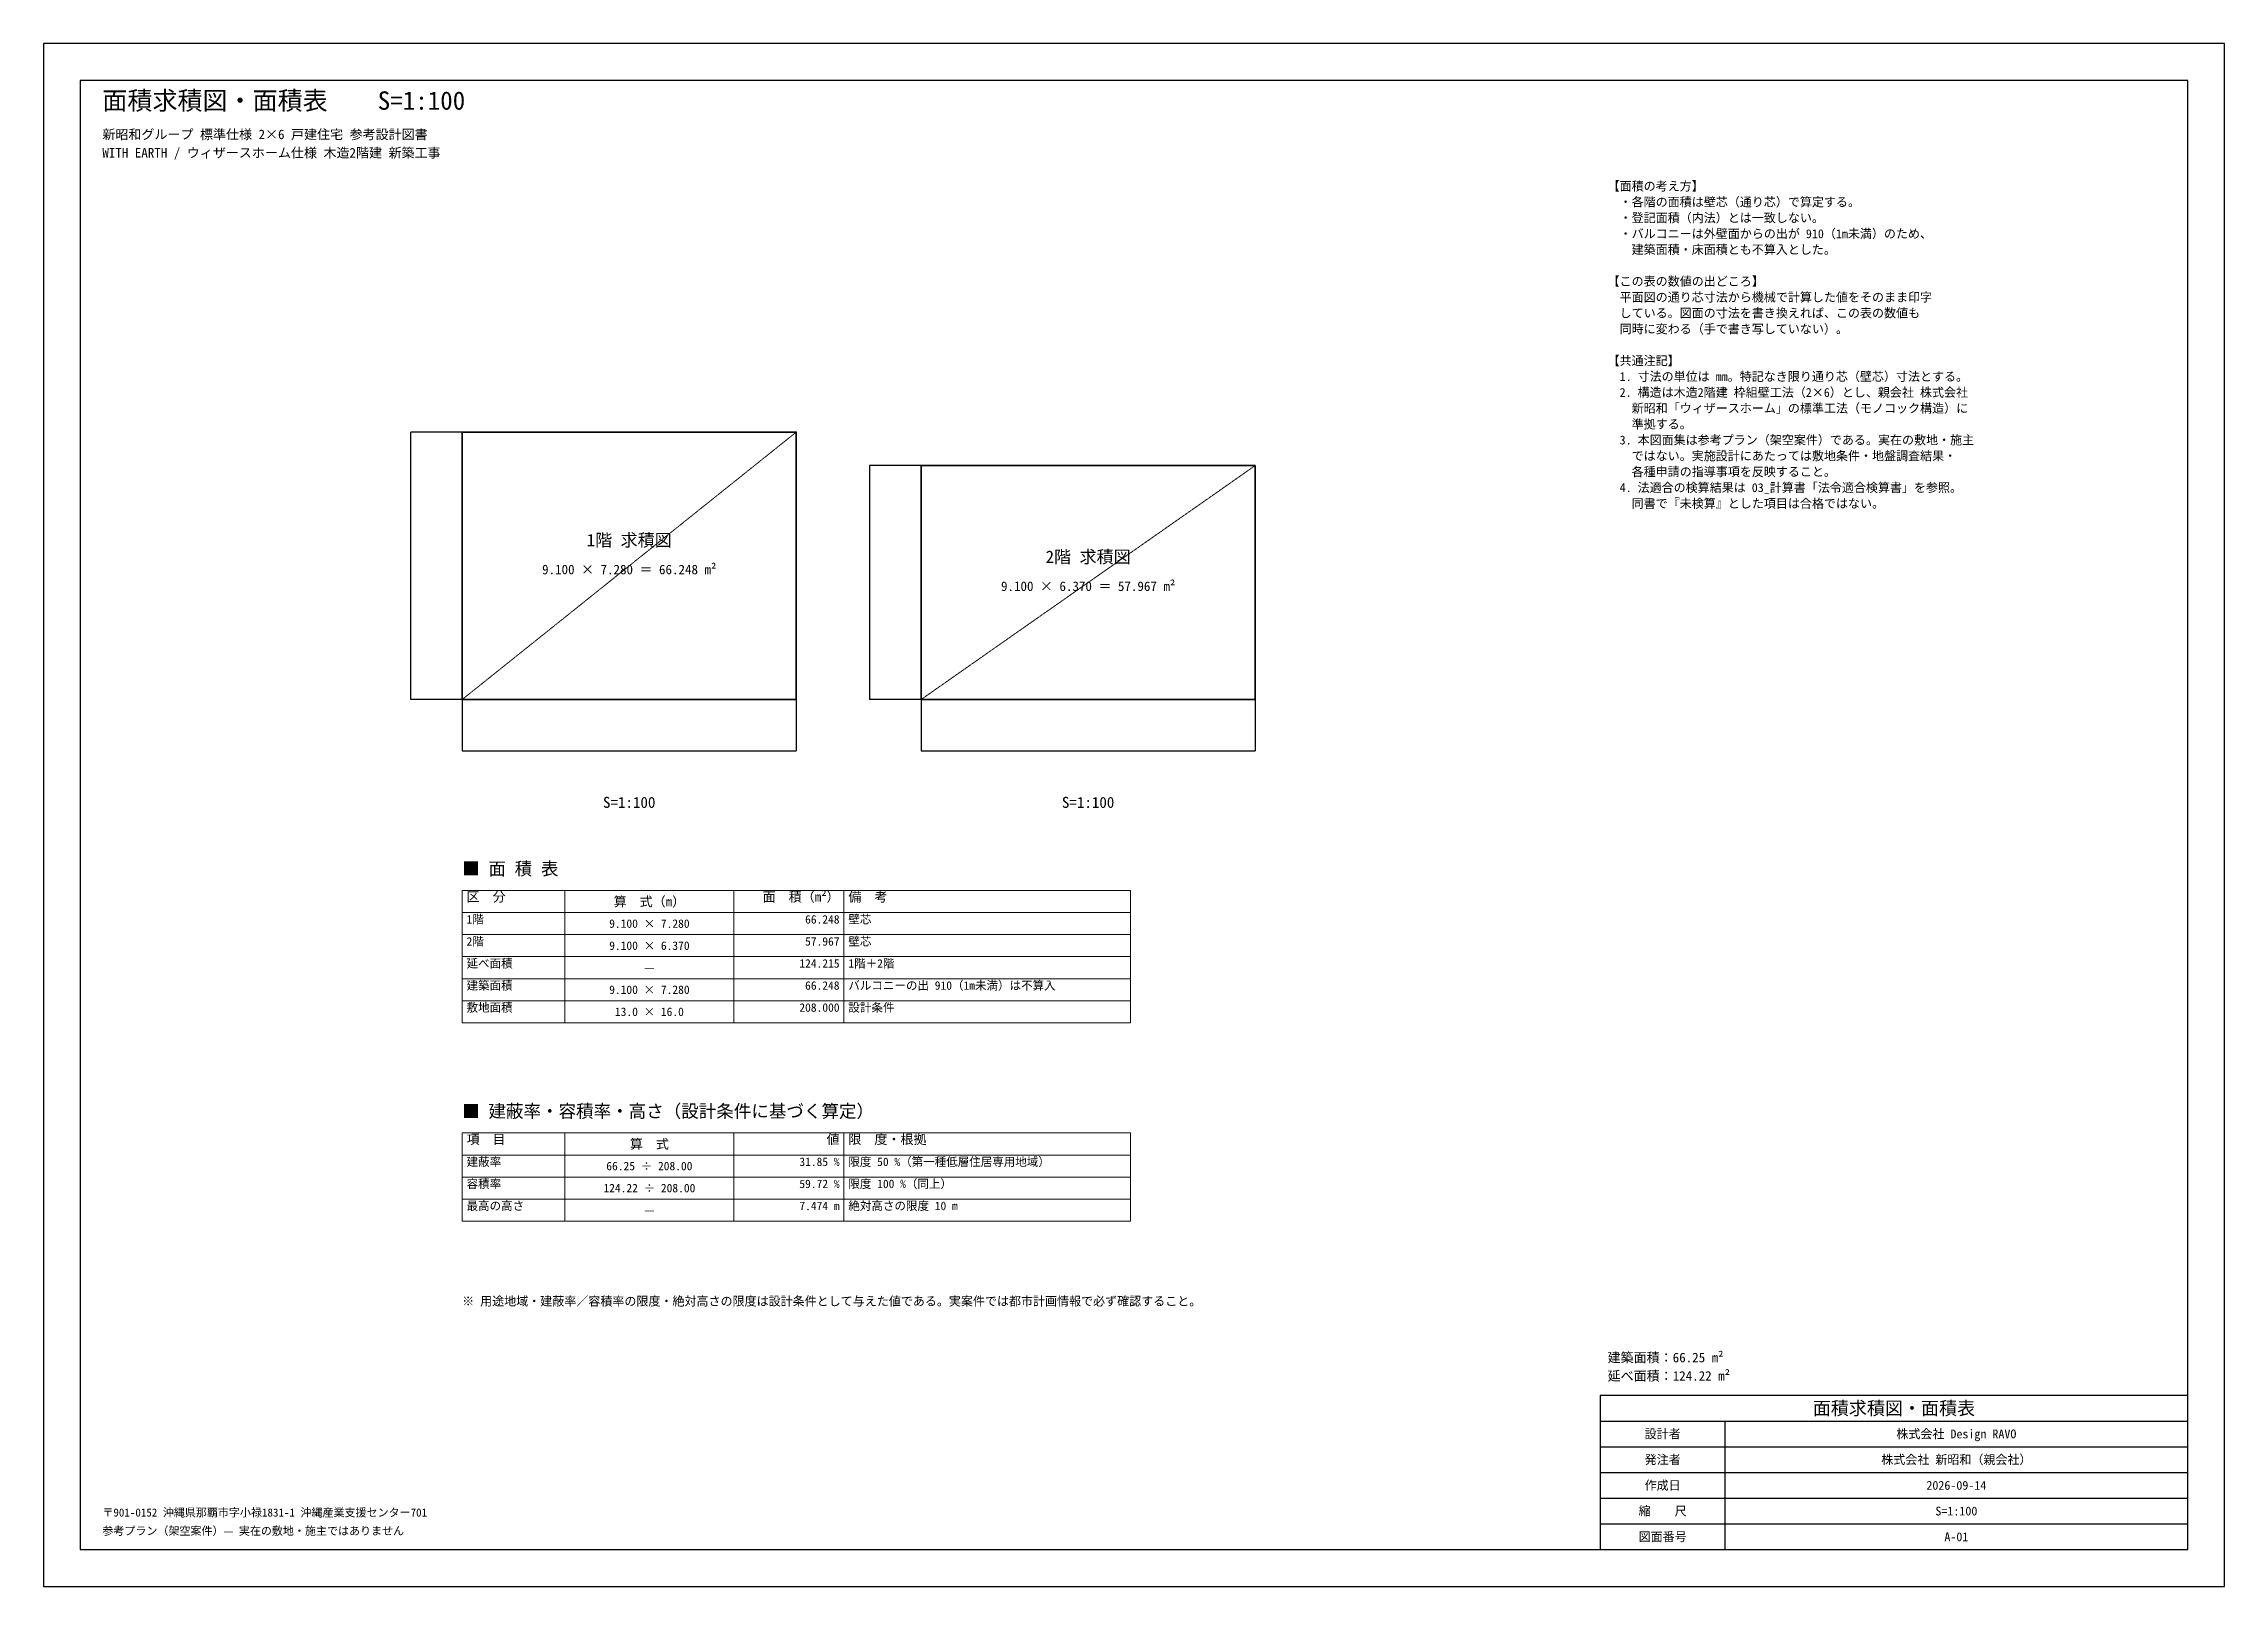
# Model space of a CAD drawing. Header units: millimetres. Extents: x -11400 to 48000, y -24143 to 17857.
import ezdxf
from ezdxf.enums import TextEntityAlignment as Align

# ---------------------------------------------------------------- set-up
doc = ezdxf.new("R2010")
doc.units = ezdxf.units.MM
doc.linetypes.add('DASHDOT2', pattern=[1.778, 1.27, -0.254, 0, -0.254])
for name, color, linetype, lineweight in [('A-ANNO', 2, 'Continuous', 13), ('A-DIM', 3, 'Continuous', 9), ('A-TTLB', 7, 'Continuous', 25), ('A-WALL', 7, 'Continuous', 35)]:
    doc.layers.add(name, color=color, linetype=linetype, lineweight=lineweight)
doc.styles.add('DIP', font='msgothic.ttc')
doc.styles.add('OpenSansCondensed-Light', font='OpenSansCondensed-Light.ttf')
doc.dimstyles.new('EZDXF', dxfattribs={"dimtxt": 0.25, "dimasz": 0.175, "dimexe": 0.375, "dimexo": 0.125, "dimgap": 0.1, "dimtad": 1, "dimlfac": 100, "dimzin": 12, "dimdsep": 46, "dimtxsty": 'OpenSansCondensed-Light', "dimblk": 'ARCHTICK', "dimcen": 2.5, "dimazin": 3, "dimtfac": 0.5, "dimtmove": 2, "dimatfit": 3})

# ---------------------------------------------------------------- blocks, each defined once
blk = doc.blocks.new('_ARCHTICK')
at = {"color": 0, "linetype": 'BYBLOCK', "const_width": 0.15}
blk.add_lwpolyline([(-0.5, -0.5), (0.5, 0.5)], dxfattribs=at)

msp = doc.modelspace()

# ---------------------------------------------------------------- linework, layer by layer
at = {"layer": 'A-ANNO'}
for p, q in [((0, -5200), (18200, -5200)), ((0, -5200), (0, -8800)), ((2800, -5200), (2800, -8800)), ((7400, -5200), (7400, -8800)), ((10400, -5200), (10400, -8800)), ((18200, -5200), (18200, -8800)), ((0, -5800), (18200, -5800)), ((0, -6400), (18200, -6400)), ((0, -7000), (18200, -7000)), ((0, -7600), (18200, -7600)), ((0, -8200), (18200, -8200)), ((0, -8800), (18200, -8800)), ((0, -11800), (18200, -11800)), ((0, -11800), (0, -14200)), ((2800, -11800), (2800, -14200)), ((7400, -11800), (7400, -14200)), ((10400, -11800), (10400, -14200)), ((18200, -11800), (18200, -14200)), ((0, -12400), (18200, -12400)), ((0, -13000), (18200, -13000)), ((0, -13600), (18200, -13600)), ((0, -14200), (18200, -14200))]:
    msp.add_line(p, q, dxfattribs=at)
at = {"layer": 'A-DIM', "linetype": 'DASHDOT2'}
for p, q in [((0, 0), (9100, 7280)), ((12500, 0), (21600, 6370))]:
    msp.add_line(p, q, dxfattribs=at)
at = {"layer": 'A-TTLB'}
for p, q in [((30999.856, -19643.34861), (46999.856, -19643.34861)), ((34399.856, -20343.34861), (34399.856, -19643.34861)), ((30999.856, -20343.34861), (46999.856, -20343.34861)), ((34399.856, -21043.34861), (34399.856, -20343.34861)), ((30999.856, -21043.34861), (46999.856, -21043.34861)), ((34399.856, -21743.34861), (34399.856, -21043.34861)), ((30999.856, -21743.34861), (46999.856, -21743.34861)), ((34399.856, -22443.34861), (34399.856, -21743.34861)), ((30999.856, -22443.34861), (46999.856, -22443.34861)), ((34399.856, -23143.34861), (34399.856, -22443.34861))]:
    msp.add_line(p, q, dxfattribs=at)
for points in [[(-11400.144, -24143.34861), (47999.856, -24143.34861), (47999.856, 17856.65139), (-11400.144, 17856.65139)], [(-10400.144, -23143.34861), (46999.856, -23143.34861), (46999.856, 16856.65139), (-10400.144, 16856.65139)], [(30999.856, -23143.34861), (46999.856, -23143.34861), (46999.856, -18943.34861), (30999.856, -18943.34861)]]:
    msp.add_lwpolyline(points, close=True, dxfattribs=at)
at = {"layer": 'A-WALL'}
for points in [[(0, 0), (9100, 0), (9100, 7280), (0, 7280)], [(12500, 0), (21600, 0), (21600, 6370), (12500, 6370)]]:
    msp.add_lwpolyline(points, close=True, dxfattribs=at)

# ---------------------------------------------------------------- texts
at = {"layer": 'A-ANNO', "style": 'DIP'}
for s, height, p in [('【面積の考え方】', 240, (31199.856, 13856.65139)), ('\u3000・各階の面積は壁芯（通り芯）で算定する。', 240, (31199.856, 13424.65139)), ('\u3000・登記面積（内法）とは一致しない。', 240, (31199.856, 12992.65139)), ('\u3000・バルコニーは外壁面からの出が 910（1m未満）のため、', 240, (31199.856, 12560.65139)), ('\u3000\u3000建築面積・床面積とも不算入とした。', 240, (31199.856, 12128.65139)), ('【この表の数値の出どころ】', 240, (31199.856, 11264.65139)), ('\u3000平面図の通り芯寸法から機械で計算した値をそのまま印字', 240, (31199.856, 10832.65139)), ('\u3000同時に変わる（手で書き写していない）。', 240, (31199.856, 9968.65139)), ('\u3000している。図面の寸法を書き換えれば、この表の数値も', 240, (31199.856, 10400.65139)), ('【共通注記】', 240, (31199.856, 9104.65139)), ('\u30001. 寸法の単位は mm。特記なき限り通り芯（壁芯）寸法とする。', 240, (31199.856, 8672.65139)), ('\u30002. 構造は木造2階建 枠組壁工法（2×6）とし、親会社 株式会社', 240, (31199.856, 8240.65139)), ('\u3000\u3000新昭和「ウィザースホーム」の標準工法（モノコック構造）に', 240, (31199.856, 7808.65139)), ('\u30003. 本図面集は参考プラン（架空案件）である。実在の敷地・施主', 240, (31199.856, 6944.65139)), ('\u3000\u3000準拠する。', 240, (31199.856, 7376.65139)), ('\u3000\u3000ではない。実施設計にあたっては敷地条件・地盤調査結果・', 240, (31199.856, 6512.65139)), ('\u3000\u3000各種申請の指導事項を反映すること。', 240, (31199.856, 6080.65139)), ('\u30004. 法適合の検算結果は 03_計算書「法令適合検算書」を参照。', 240, (31199.856, 5648.65139)), ('\u3000\u3000同書で『未検算』とした項目は合格ではない。', 240, (31199.856, 5216.65139)), ('■ 面 積 表', 350, (0, -4780)), ('区\u3000分', 260, (120, -5500)), ('備\u3000考', 260, (10520, -5500)), ('1階', 230, (120, -6100)), ('壁芯', 230, (10520, -6100)), ('2階', 230, (120, -6700)), ('壁芯', 230, (10520, -6700)), ('延べ面積', 230, (120, -7300)), ('1階＋2階', 230, (10520, -7300)), ('建築面積', 230, (120, -7900)), ('バルコニーの出 910（1m未満）は不算入', 230, (10520, -7900)), ('敷地面積', 230, (120, -8500)), ('設計条件', 230, (10520, -8500)), ('■ 建蔽率・容積率・高さ（設計条件に基づく算定）', 350, (0, -11380)), ('項\u3000目', 260, (120, -12100)), ('限\u3000度・根拠', 260, (10520, -12100)), ('建蔽率', 230, (120, -12700)), ('限度 50 %（第一種低層住居専用地域）', 230, (10520, -12700)), ('容積率', 230, (120, -13300)), ('限度 100 %（同上）', 230, (10520, -13300)), ('最高の高さ', 230, (120, -13900)), ('絶対高さの限度 10 m', 230, (10520, -13900)), ('※ 用途地域・建蔽率／容積率の限度・絶対高さの限度は設計条件として与えた値である。実案件では都市計画情報で必ず確認すること。', 240, (0, -16500))]:
    msp.add_text(s, height=height, dxfattribs=at).set_placement(p)
for s, height, p in [('1階 求積図', 340, (4550, 4340)), ('9.100 × 7.280 ＝ 66.248 m²', 260, (4550, 3540)), ('2階 求積図', 340, (17050, 3885)), ('9.100 × 6.370 ＝ 57.967 m²', 260, (17050, 3085)), ('算\u3000式（m）', 260, (5100, -5500)), ('9.100 × 7.280', 230, (5100, -6100)), ('9.100 × 6.370', 230, (5100, -6700)), ('—', 230, (5100, -7300)), ('9.100 × 7.280', 230, (5100, -7900)), ('13.0 × 16.0', 230, (5100, -8500)), ('算\u3000式', 260, (5100, -12100)), ('66.25 ÷ 208.00', 230, (5100, -12700)), ('124.22 ÷ 208.00', 230, (5100, -13300)), ('—', 230, (5100, -13900))]:
    msp.add_text(s, height=height, dxfattribs=at).set_placement(p, align=Align.MIDDLE_CENTER)
for s, height, p in [('面\u3000積（m²）', 260, (10280, -5500)), ('66.248', 230, (10280, -6100)), ('57.967', 230, (10280, -6700)), ('124.215', 230, (10280, -7300)), ('66.248', 230, (10280, -7900)), ('208.000', 230, (10280, -8500)), ('値', 260, (10280, -12100)), ('31.85 %', 230, (10280, -12700)), ('59.72 %', 230, (10280, -13300)), ('7.474 m', 230, (10280, -13900))]:
    msp.add_text(s, height=height, dxfattribs=at).set_placement(p, align=Align.RIGHT)
at = {"layer": 'A-TTLB', "style": 'DIP'}
for s, height, p in [('面積求積図・面積表\u3000\u3000S=1:100', 500, (-9800.144, 16056.65139)), ('新昭和グループ 標準仕様 2×6 戸建住宅 参考設計図書', 260, (-9800.144, 15256.65139)), ('WITH EARTH / ウィザースホーム仕様 木造2階建 新築工事', 260, (-9800.144, 14756.65139)), ('建築面積：66.25 m²', 260, (31199.856, -18043.34861)), ('延べ面積：124.22 m²', 260, (31199.856, -18543.34861)), ('参考プラン（架空案件）— 実在の敷地・施主ではありません', 220, (-9800.144, -22743.34861)), ('〒901-0152 沖縄県那覇市字小禄1831-1 沖縄産業支援センター701', 220, (-9800.144, -22243.34861))]:
    msp.add_text(s, height=height, dxfattribs=at).set_placement(p)
for s, height, p in [('S=1:100', 300, (4550, -2800)), ('S=1:100', 300, (17050, -2800)), ('面積求積図・面積表', 360, (38999.856, -19293.34861)), ('設計者', 240, (32699.856, -19993.34861)), ('株式会社 Design RAVO', 240, (40699.856, -19993.34861)), ('発注者', 240, (32699.856, -20693.34861)), ('株式会社 新昭和（親会社）', 240, (40699.856, -20693.34861)), ('作成日', 240, (32699.856, -21393.34861)), ('2026-09-14', 240, (40699.856, -21393.34861)), ('縮\u3000\u3000尺', 240, (32699.856, -22093.34861)), ('S=1:100', 240, (40699.856, -22093.34861)), ('図面番号', 240, (32699.856, -22793.34861)), ('A-01', 240, (40699.856, -22793.34861))]:
    msp.add_text(s, height=height, dxfattribs=at).set_placement(p, align=Align.MIDDLE_CENTER)

# ---------------------------------------------------------------- dimensions: what is measured, and where the dimension line sits
at = {"layer": 'A-DIM'}
for base, p1, p2 in [((-1400, 0), (0, 0), (0, 7280)), ((11100, 0), (12500, 0), (12500, 6370))]:
    msp.add_linear_dim(base=base, p1=p1, p2=p2, angle=90, dimstyle='EZDXF', dxfattribs=at).render()
for base, p1, p2 in [((0, -1400), (0, 0), (9100, 0)), ((12500, -1400), (12500, 0), (21600, 0))]:
    msp.add_linear_dim(base=base, p1=p1, p2=p2, dimstyle='EZDXF', dxfattribs=at).render()

doc.saveas('drawing.dxf')
